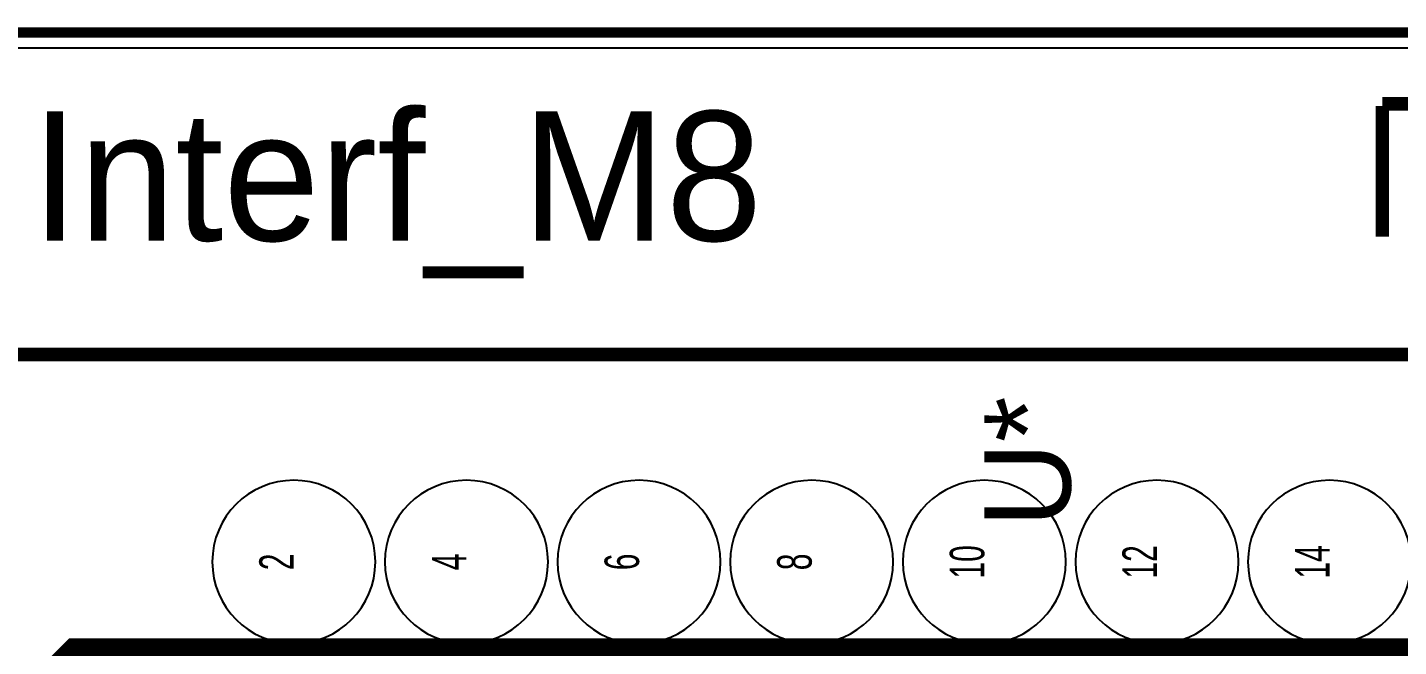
# Model space of a CAD drawing. Extents: x -41 to 146, y -37 to 163.
# Drawn here: x 4.87 to 25.04, y 109.17 to 118.28 of the extents above; entities that cross this region are included whole.
import ezdxf
from ezdxf.enums import TextEntityAlignment as Align

# ---------------------------------------------------------------- set-up
doc = ezdxf.new("R2010")
doc.units = 0
for name, color, linetype in [('BOARD_GEOMETRY_OUTLINE', 3, 'CONTINUOUS'), ('ETCH_BOTTOM', 7, 'CONTINUOUS'), ('ETCH_GND', 5, 'CONTINUOUS'), ('ETCH_PWR', 6, 'CONTINUOUS'), ('ETCH_TOP', 4, 'CONTINUOUS'), ('MANUFACTURING_NO_PROBE_TOP', 9, 'CONTINUOUS'), ('PACKAGE_GEOMETRY_ASSEMBLY_TOP', 12, 'CONTINUOUS'), ('PACKAGE_GEOMETRY_PIN_NUMBER', 10, 'CONTINUOUS'), ('PIN_SOLDERMASK_BOTTOM', 17, 'CONTINUOUS'), ('PIN_SOLDERMASK_TOP', 18, 'CONTINUOUS'), ('REF_DES_SILKSCREEN_TOP', 24, 'CONTINUOUS')]:
    doc.layers.add(name, color=color, linetype=linetype)

# ---------------------------------------------------------------- blocks, each defined once
blk = doc.blocks.new('BH_20')
at = {"layer": 'PACKAGE_GEOMETRY_ASSEMBLY_TOP'}
blk.add_lwpolyline([(-4.3, -16.5), (4.3, -16.5), (4.3, 16.5), (-4.3, 16.5)], close=True, dxfattribs=at)
at = {"layer": 'REF_DES_SILKSCREEN_TOP', "width": 1.019685}
blk.add_text('U*', height=1.27, dxfattribs=at).set_placement((1.778, 0))

msp = doc.modelspace()

# ---------------------------------------------------------------- linework, layer by layer
at = {"layer": 'BOARD_GEOMETRY_OUTLINE', "const_width": 0.15}
msp.add_lwpolyline([(106.2, 118.2), (-6, 118.2), (-6, 0), (106.2, 0)], close=True, dxfattribs=at)
at = {"layer": 'ETCH_BOTTOM', "const_width": 0.3}
msp.add_lwpolyline([(3.6792, 65.3752), (3.6792, 80.7356), (3.3023, 81.1125), (3.3023, 81.6511), (3.6792, 82.028), (3.6792, 107.2811), (5.5434, 109.1453), (22.7768, 109.1453), (24.0265, 107.8956), (24.0265, 107.8774)], dxfattribs=at)
at = {"layer": 'ETCH_GND'}
msp.add_lwpolyline([(-5.8132, 0.2057), (-5.8132, 117.9754), (67.6195, 117.9754), (67.6195, 82.2524, -0.595218)], format="xyb", dxfattribs=at)
msp.add_lwpolyline([(8.7865, 111.6175, 1), (8.7865, 109.2173, 1)], format="xyb", close=True, dxfattribs=at)
at = {"layer": 'ETCH_PWR'}
msp.add_lwpolyline([(-5.8131, 21.8435), (-5.8131, 117.9762), (35.9201, 117.9762), (35.9201, 117.9758), (67.6199, 117.9758), (67.6199, 105.6335, -0.738455), (67.4347, 105.5765, 3.245531), (67.4347, 104.8447, -0.738455), (67.6199, 104.7877), (67.6199, 82.2521, -0.595681)], format="xyb", dxfattribs=at)
for points in [[(11.3265, 111.6175, 1), (11.3265, 109.2173, 1)], [(13.8665, 111.6175, 1), (13.8665, 109.2173, 1)], [(16.4065, 111.6175, 1), (16.4065, 109.2173, 1)], [(18.9465, 111.6175, 1), (18.9465, 109.2173, 1)], [(21.4865, 111.6175, 1), (21.4865, 109.2173, 1)], [(24.0265, 111.6175, 1), (24.0265, 109.2173, 1)]]:
    msp.add_lwpolyline(points, format="xyb", close=True, dxfattribs=at)
at = {"layer": 'ETCH_TOP'}
for points, const_width in [([(24.8028, 117.1532), (25.8052, 117.1532), (25.8224, 117.1704)], 0.2), ([(24.8028, 117.1186), (24.8028, 115.2004)], 0.2), ([(26.5665, 107.8774), (26.5665, 107.8787), (25.2999, 109.1453), (7.2022, 109.1453), (6.9078, 108.8509), (6.9078, 101.1341), (9.9262, 98.1157), (9.9884, 98.1157)], 0.3)]:
    msp.add_lwpolyline(points, dxfattribs=dict(at, const_width=const_width))
at = {"layer": 'MANUFACTURING_NO_PROBE_TOP', "const_width": 0.2}
msp.add_lwpolyline([(3.7138, 113.485), (3.7138, 104.9483), (3.7484, 104.9137), (36.7202, 104.9137), (36.7202, 113.4159), (36.6684, 113.4677), (3.6966, 113.4677)], dxfattribs=at)

# ---------------------------------------------------------------- block references
at = {"rotation": 90}
msp.add_blockref('BH_20', (20.2165, 109.1474), dxfattribs=at)

# ---------------------------------------------------------------- texts
at = {"layer": 'ETCH_TOP'}
msp.add_text('Interf_M8', height=1.905, dxfattribs=at).set_placement((4.9177, 115.1386))
at = {"layer": 'PACKAGE_GEOMETRY_PIN_NUMBER', "width": 0.649606}
for s, p in [('10', (18.9465, 110.4174)), ('12', (21.4865, 110.4174)), ('14', (24.0265, 110.4174)), ('2', (8.7865, 110.4174)), ('4', (11.3265, 110.4174)), ('6', (13.8665, 110.4174)), ('8', (16.4065, 110.4174))]:
    msp.add_text(s, height=0.508, rotation=90, dxfattribs=at).set_placement(p, align=Align.CENTER)

doc.saveas('drawing.dxf')
